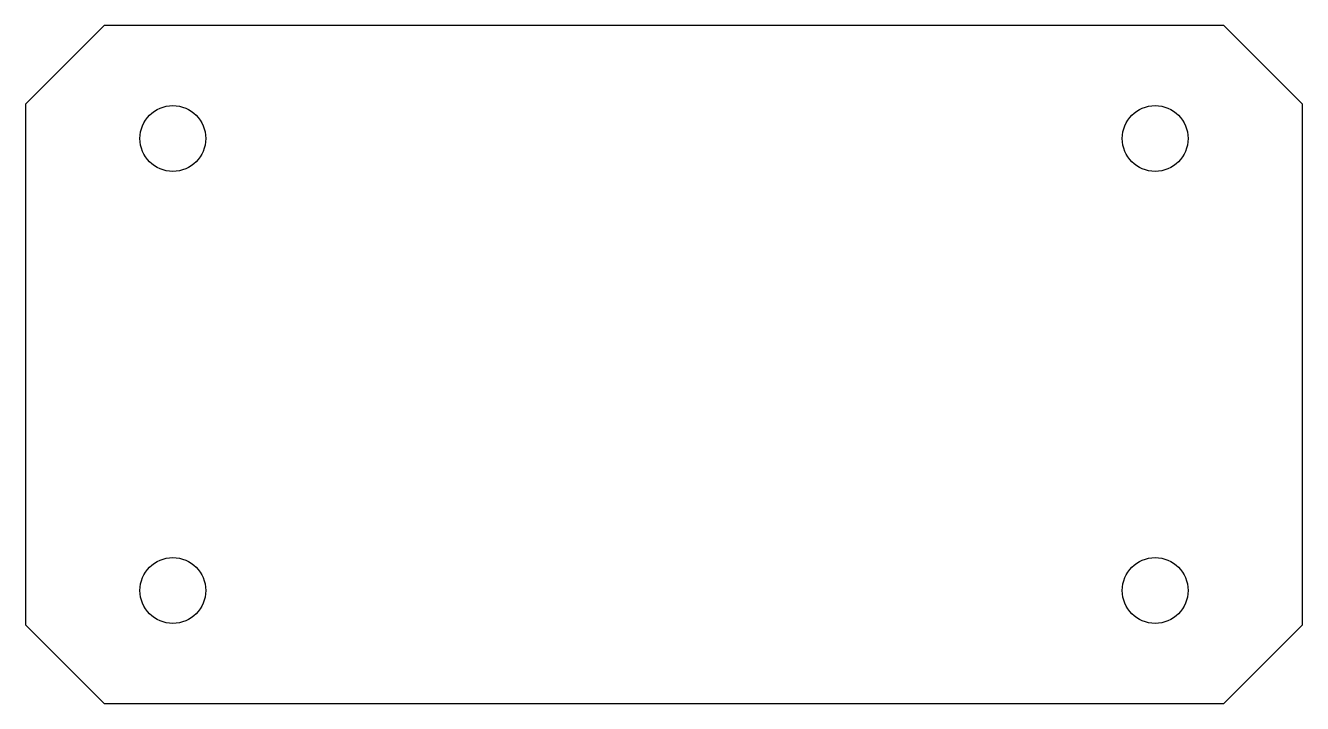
# Model space of a CAD drawing. Header units: millimetres. Extents: x -15 to 50, y 0 to 34.5.
import ezdxf

# ---------------------------------------------------------------- set-up
doc = ezdxf.new("R2010")
doc.units = ezdxf.units.MM

msp = doc.modelspace()

# ---------------------------------------------------------------- linework, layer by layer
msp.add_lwpolyline([(50, 30.5), (46, 34.5), (-11, 34.5), (-15, 30.5), (-15, 4), (-11, 0), (46, 0), (50, 4)], close=True)
for centre in [(-7.5, 28.75), (42.5, 28.75), (-7.5, 5.75), (42.5, 5.75)]:
    msp.add_circle(centre, 1.675)

doc.saveas('drawing.dxf')
